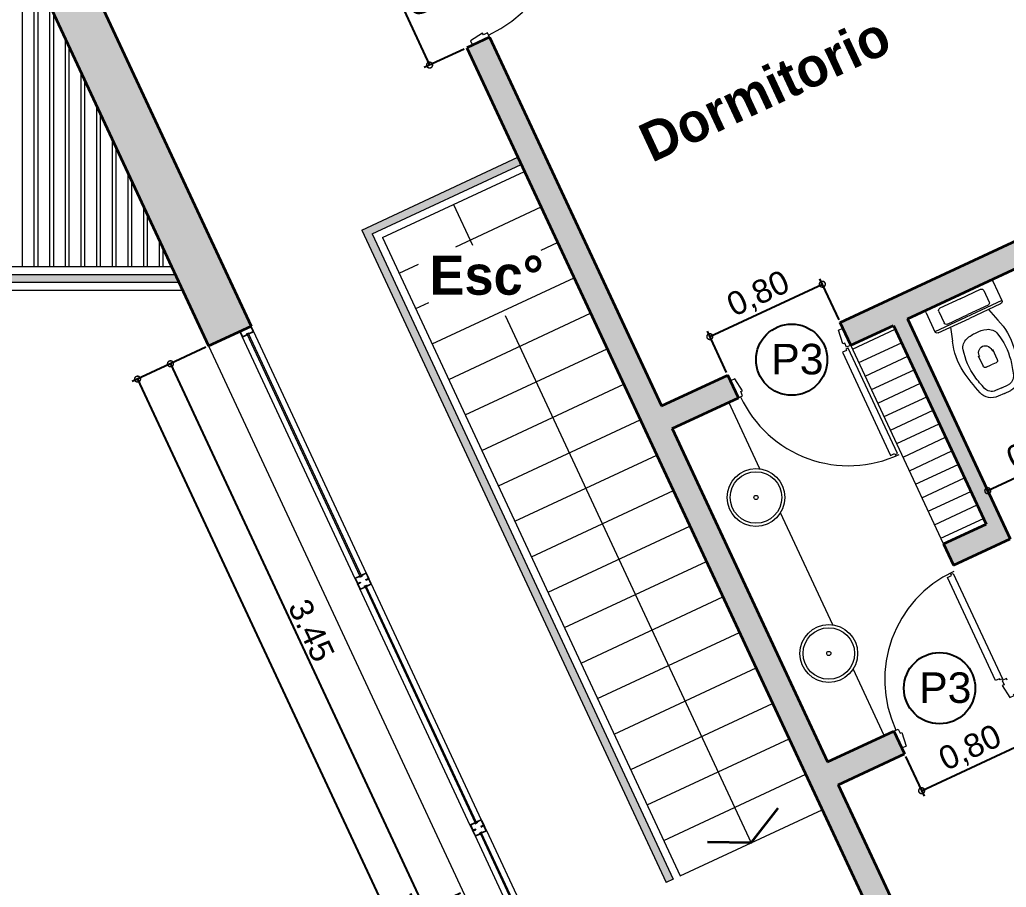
# Model space of a CAD drawing. Header units: millimetres. Extents: x 110427 to 125914, y 76277 to 76441.
# Drawn here: x 114041.75 to 114048.05, y 76334.63 to 76340.17 of the extents above; entities that cross this region are included whole.
import ezdxf

# ---------------------------------------------------------------- set-up
doc = ezdxf.new("R2010")
doc.units = ezdxf.units.MM
doc.linetypes.add('JIS_02_0.7', pattern=[1.35, 0.75, -0.6])
doc.layers.add('01_SANIT CAÑERIA SECUNDARIA', color=30, linetype='Continuous')
doc.layers.add('14_TEXTOS', color=4, linetype='Continuous')
for name, color, linetype, lineweight in [('04_CIVIL A CONSTRUIR', 250, 'Continuous', 35), ('05_CIVIL A DEMOLER', 221, 'Continuous', 18), ('06_CIVIL VISTAS GRUESA', 244, 'Continuous', 13), ('07_CIVIL VISTAS MEDIA', 143, 'Continuous', 9), ('08_CIVIL VISTAS FINO', 251, 'Continuous', 5), ('09_CIVIL PROYECCIONES', 230, 'JIS_02_0.7', 5), ('11_CARPINTERIA Y MOBILIARIO', 141, 'Continuous', 9), ('11_HATCH', 8, 'Continuous', 9), ('12_HATCH', 8, 'Continuous', 9), ('12_TEXTOS', 4, 'Continuous', 40), ('M-PARCELA-', 3, 'Continuous', 15)]:
    doc.layers.add(name, color=color, linetype=linetype, lineweight=lineweight)
doc.styles.add('JDS1', font='GOTHICB.TTF')
doc.styles.get("Standard").update_dxf_attribs({"font": 'arial.ttf'})
doc.styles.add('Swis721 BT', font='swiss.ttf')
doc.dimstyles.new('ISO-23', dxfattribs={"dimscale": 0.03, "dimtxt": 5, "dimasz": 2.5, "dimexe": 1.25, "dimexo": 0.625, "dimtad": 1, "dimtxsty": 'Swis721 BT', "dimblk": 'DOTSMALL', "dimcen": 2.5, "dimclrt": 150, "dimadec": 0, "dimazin": 0, "dimtfac": 1, "dimtmove": 0, "dimatfit": 3, "dimfxl": 0, "dimarcsym": 0})

# ---------------------------------------------------------------- blocks, each defined once
blk = doc.blocks.new('VERILDVS')
for p, q in [((0, 0), (-0.22, 0)), ((0, 0), (0.22, 0)), ((-0.236, -0.016), (-0.236, -0.148)), ((-0.1583, -0.041), (-0.1583, -0.1228)), ((0, -0.0259), (-0.1432, -0.0259)), ((0, -0.0259), (0.1432, -0.0259)), ((0.1583, -0.041), (0.1583, -0.1228)), ((0.236, -0.016), (0.236, -0.148)), ((-0.236, -0.148), (0.236, -0.148)), ((-0.22, -0.164), (0, -0.164)), ((-0.1339, -0.164), (-0.1597, -0.2505)), ((-0.1432, -0.1379), (0, -0.1379)), ((0.1432, -0.1379), (0, -0.1379)), ((0.22, -0.164), (0, -0.164)), ((0.1339, -0.164), (0.1597, -0.2505)), ((-0.0501, -0.405), (-0.0501, -0.4777)), ((0.0501, -0.405), (0.0501, -0.4777)), ((-0.035, -0.4928), (0, -0.4928)), ((0.035, -0.4928), (0, -0.4928)), ((0, -0.6529), (-0.0442, -0.6529)), ((0, -0.6929), (-0.0442, -0.6929)), ((0, -0.6529), (0.0442, -0.6529)), ((0, -0.6929), (0.0442, -0.6929))]:
    blk.add_line(p, q)
for centre, radius, start, end in [((-0.22, -0.016), 0.016, 90, 180), ((0.22, -0.016), 0.016, 0, 90), ((-0.1432, -0.041), 0.0151, 90, 180), ((0.1432, -0.041), 0.0151, 0, 90), ((-0.1432, -0.1228), 0.0151, 180, 270), ((0.1432, -0.1228), 0.0151, 270, 0), ((-0.22, -0.148), 0.016, 180, 270), ((0.22, -0.148), 0.016, 270, 0), ((0.2634, -0.3928), 0.4463, 161.40788, 187.82144), ((-0.2634, -0.3928), 0.4463, 352.17856, 18.59212), ((-0.0482, -0.3464), 0.075, 107.01312, 166.85545), ((-0.0094, -0.4733), 0.2077, 87.41957, 107.01312), ((0.0094, -0.4733), 0.2077, 72.98688, 92.58043), ((0.0482, -0.3464), 0.075, 13.14455, 72.98688), ((0.3372, -0.4364), 0.4707, 166.85545, 189.73545), ((0.0066, -0.4098), 0.051, 97.3933, 186.62287), ((-0.0066, -0.4098), 0.051, 353.37713, 82.6067), ((-0.3372, -0.4364), 0.4707, 350.26455, 13.14455), ((0.8868, -0.2958), 1.0772, 188.42081, 197.69975), ((-0.035, -0.4777), 0.0151, 180, 270), ((0.035, -0.4777), 0.0151, 270, 0), ((-0.8868, -0.2958), 1.0772, 342.30025, 351.57919), ((0.8868, -0.2958), 1.0372, 192.25819, 197.69975), ((-0.8868, -0.2958), 1.0372, 342.30025, 347.74181), ((-0.0442, -0.5929), 0.1, 197.69975, 270), ((-0.0442, -0.5929), 0.06, 197.69975, 270), ((0.0442, -0.5929), 0.06, 270, 342.30025), ((0.0442, -0.5929), 0.1, 270, 342.30025)]:
    blk.add_arc(centre, radius, start, end)
blk = doc.blocks.new('_DotSmall')
at = {"color": 0, "linetype": 'ByBlock', "const_width": 0.5}
blk.add_lwpolyline([(-0.0625, 0, 1), (0.0625, 0, 1)], format="xyb", close=True, dxfattribs=at)
blk = doc.blocks.new('*D28')
at = {"layer": 'Defpoints', "color": 0}
for p in [(114042.7576, 76337.996), (114046.0118, 76331.0174), (114045.758, 76330.8991)]:
    blk.add_point(p, dxfattribs=at)
at = {"layer": 'M-PARCELA-', "color": 0, "lineweight": -2}
for p, q in [((114042.7406, 76337.9881), (114042.4698, 76337.8618)), ((114042.5038, 76337.8776), (114045.758, 76330.8991)), ((114045.9948, 76331.0095), (114045.724, 76330.8832))]:
    blk.add_line(p, q, dxfattribs=at)
at = {"layer": 'M-PARCELA-', "color": 0, "lineweight": -2, "xscale": 0.075, "yscale": 0.075, "zscale": 0.075}
for p, rotation in [((114042.5038, 76337.8776), 114.9999999998937), ((114045.758, 76330.8991), 294.9999999998937)]:
    blk.add_blockref('_DotSmall', p, dxfattribs=dict(at, rotation=rotation))
at = {"layer": 'M-PARCELA-', "color": 150, "insert": (114044.2298, 76334.4345), "char_height": 0.15, "attachment_point": 5, "rotation": 295, "style": 'Swis721 BT'}
blk.add_mtext('7,7', dxfattribs=at)
blk = doc.blocks.new('*D87')
at = {"layer": 'Defpoints', "color": 0}
for p in [(114044.2264, 76340.8104), (114044.6068, 76339.9948), (114044.3692, 76339.884)]:
    blk.add_point(p, dxfattribs=at)
at = {"layer": 'M-PARCELA-', "color": 0, "lineweight": -2}
for p, q in [((114044.2094, 76340.8025), (114043.9548, 76340.6838)), ((114043.9888, 76340.6996), (114044.3692, 76339.884)), ((114044.5898, 76339.9868), (114044.3352, 76339.8681))]:
    blk.add_line(p, q, dxfattribs=at)
at = {"layer": 'M-PARCELA-', "color": 0, "lineweight": -2, "xscale": 0.075, "yscale": 0.075, "zscale": 0.075}
for p, rotation in [((114043.9888, 76340.6996), 114.999999874912), ((114044.3692, 76339.884), 294.9999998749121)]:
    blk.add_blockref('_DotSmall', p, dxfattribs=dict(at, rotation=rotation))
at = {"layer": 'M-PARCELA-', "color": 150, "insert": (114044.2779, 76340.3379), "char_height": 0.15, "attachment_point": 5, "rotation": 295, "style": 'Swis721 BT'}
blk.add_mtext('0,9', dxfattribs=at)
blk = doc.blocks.new('*D88')
at = {"layer": 'Defpoints', "color": 0}
for p in [(114046.878, 76338.4841), (114046.9925, 76338.2385), (114046.2738, 76337.9033)]:
    blk.add_point(p, dxfattribs=at)
at = {"layer": 'M-PARCELA-', "color": 0, "lineweight": -2}
for p, q in [((114046.9846, 76338.2555), (114046.8622, 76338.5181)), ((114046.1593, 76338.1489), (114046.878, 76338.4841)), ((114046.2659, 76337.9203), (114046.1435, 76338.1829))]:
    blk.add_line(p, q, dxfattribs=at)
at = {"layer": 'M-PARCELA-', "color": 0, "lineweight": -2, "xscale": 0.075, "yscale": 0.075, "zscale": 0.075}
for p, rotation in [((114046.878, 76338.4841), 24.99999999785003), ((114046.1593, 76338.1489), 204.99999999785)]:
    blk.add_blockref('_DotSmall', p, dxfattribs=dict(at, rotation=rotation))
at = {"layer": 'M-PARCELA-', "color": 150, "insert": (114046.4725, 76338.4155), "char_height": 0.15, "attachment_point": 5, "rotation": 25, "style": 'Swis721 BT'}
blk.add_mtext('0,80', dxfattribs=at)
blk = doc.blocks.new('*D89')
at = {"layer": 'Defpoints', "color": 0}
for p in [(114048.1209, 76335.8186), (114048.231, 76335.5825), (114047.4022, 76335.4835)]:
    blk.add_point(p, dxfattribs=at)
at = {"layer": 'M-PARCELA-', "color": 0, "lineweight": -2}
for p, q in [((114048.1289, 76335.8016), (114048.2469, 76335.5485)), ((114047.5123, 76335.2474), (114048.231, 76335.5825)), ((114047.4102, 76335.4665), (114047.5282, 76335.2134))]:
    blk.add_line(p, q, dxfattribs=at)
at = {"layer": 'M-PARCELA-', "color": 0, "lineweight": -2, "xscale": 0.075, "yscale": 0.075, "zscale": 0.075}
for p, rotation in [((114048.231, 76335.5825), 24.99999999785003), ((114047.5123, 76335.2474), 204.99999999785)]:
    blk.add_blockref('_DotSmall', p, dxfattribs=dict(at, rotation=rotation))
at = {"layer": 'M-PARCELA-', "color": 150, "insert": (114047.8256, 76335.5139), "char_height": 0.15, "attachment_point": 5, "rotation": 25, "style": 'Swis721 BT'}
blk.add_mtext('0,80', dxfattribs=at)
blk = doc.blocks.new('*D91')
at = {"layer": 'Defpoints', "color": 0}
for p in [(114048.6488, 76337.2895), (114047.9349, 76337.1642), (114048.0144, 76336.9937)]:
    blk.add_point(p, dxfattribs=at)
at = {"layer": 'M-PARCELA-', "color": 0, "lineweight": -2}
for p, q in [((114048.6408, 76337.3065), (114048.5534, 76337.494)), ((114048.5693, 76337.46), (114047.9349, 76337.1642)), ((114048.0064, 76337.0107), (114047.919, 76337.1981))]:
    blk.add_line(p, q, dxfattribs=at)
at = {"layer": 'M-PARCELA-', "color": 0, "lineweight": -2, "xscale": 0.075, "yscale": 0.075, "zscale": 0.075}
for p, rotation in [((114048.5693, 76337.46), 25.00000000064363), ((114047.9349, 76337.1642), 205.0000000006436)]:
    blk.add_blockref('_DotSmall', p, dxfattribs=dict(at, rotation=rotation))
at = {"layer": 'M-PARCELA-', "color": 150, "insert": (114048.2059, 76337.411), "char_height": 0.15, "attachment_point": 5, "rotation": 25, "style": 'Swis721 BT'}
blk.add_mtext('0,7', dxfattribs=at)
blk = doc.blocks.new('*D183')
at = {"layer": 'Defpoints', "color": 0}
for p in [(114042.9576, 76338.0893), (114044.5847, 76334.5999), (114044.3412, 76334.4864)]:
    blk.add_point(p, dxfattribs=at)
at = {"layer": 'M-PARCELA-', "color": 0, "lineweight": -2}
for p, q in [((114042.9406, 76338.0813), (114042.6801, 76337.9599)), ((114042.7141, 76337.9757), (114044.3412, 76334.4864)), ((114044.5677, 76334.592), (114044.3072, 76334.4705))]:
    blk.add_line(p, q, dxfattribs=at)
at = {"layer": 'M-PARCELA-', "color": 0, "lineweight": -2, "xscale": 0.075, "yscale": 0.075, "zscale": 0.075}
for p, rotation in [((114042.7141, 76337.9757), 115.0000000001367), ((114044.3412, 76334.4864), 295.0000000001367)]:
    blk.add_blockref('_DotSmall', p, dxfattribs=dict(at, rotation=rotation))
at = {"layer": 'M-PARCELA-', "color": 150, "insert": (114043.6145, 76336.2715), "char_height": 0.15, "attachment_point": 5, "rotation": 295, "style": 'Swis721 BT'}
blk.add_mtext('3.45', dxfattribs=at)

msp = doc.modelspace()

# ---------------------------------------------------------------- hatches: boundary and pattern name
at = {"layer": '11_HATCH'}
h = msp.add_hatch(color=140, dxfattribs=at)
h.dxf.hatch_style = 1
h.paths.add_polyline_path([(114036.0659, 76344.7966), (114058.1559, 76344.7966), (114058.1559, 76340.0966), (114049.8777, 76340.0966), (114049.8543, 76340.1466), (114058.1059, 76340.1466), (114058.1059, 76344.7466), (114036.1159, 76344.7466), (114036.1159, 76338.5466), (114042.7443, 76338.5466), (114042.7676, 76338.4966), (114036.0659, 76338.4966)])
h = msp.add_hatch(color=140, dxfattribs=at)
h.dxf.hatch_style = 1
h.paths.add_polyline_path([(114044.9542, 76339.2497), (114044.9331, 76339.295), (114043.9362, 76338.8301), (114045.8802, 76334.6611), (114045.9255, 76334.6822), (114044.0026, 76338.8059)])
at = {"layer": '12_HATCH'}
h = msp.add_hatch(color=1, dxfattribs=at)
h.dxf.hatch_style = 1
h.paths.add_polyline_path([(114042.0335, 76340.7808), (114041.7616, 76340.6541), (114042.9576, 76338.0892), (114043.2295, 76338.216)])
h = msp.add_hatch(color=1, dxfattribs=at)
h.dxf.hatch_style = 1
h.paths.add_polyline_path([(114049.8415, 76340.1738), (114049.5698, 76340.0471), (114049.8022, 76339.5486), (114046.9925, 76338.2385), (114047.0602, 76338.0935), (114047.3321, 76338.2203), (114047.9237, 76336.9514), (114047.6518, 76336.8246), (114047.7152, 76336.6887), (114048.0777, 76336.8577), (114047.4227, 76338.2625), (114048.6009, 76338.8119), (114049.1926, 76337.5431), (114048.6488, 76337.2895), (114048.6636, 76337.2578), (114049.2073, 76337.5114), (114049.2412, 76337.4389), (114048.6974, 76337.1853), (114048.7122, 76337.1536), (114049.6185, 76337.5762), (114049.5551, 76337.7121), (114049.2832, 76337.5854), (114048.6915, 76338.8542), (114049.8698, 76339.4036), (114050.5332, 76337.9807), (114050.8051, 76338.1075)])
h = msp.add_hatch(color=1, dxfattribs=at)
h.dxf.hatch_style = 1
h.paths.add_polyline_path([(114046.979, 76335.2861), (114047.4022, 76335.4835), (114047.3346, 76335.6285), (114046.9114, 76335.4311), (114045.9182, 76337.561), (114046.3415, 76337.7583), (114046.2738, 76337.9033), (114045.8506, 76337.706), (114044.7518, 76340.0624), (114044.6068, 76339.9948), (114047.8947, 76332.9438), (114048.0396, 76333.0113)])
h = msp.add_hatch(dxfattribs=at)
h.set_pattern_fill('LINE', color=256, scale=0.03, angle=385)
h.set_pattern_definition([(25, (110903.25651, 75902.347845), (-0.0402543894, 0.0863258167), [])])
h.paths.add_polyline_path([(114047.3321, 76338.2203), (114047.0602, 76338.0935), (114047.6518, 76336.8246), (114047.9237, 76336.9514)])

# ---------------------------------------------------------------- linework, layer by layer
at = {"layer": '01_SANIT CAÑERIA SECUNDARIA'}
for centre in [(114046.682, 76338.0017), (114047.6266, 76335.9025)]:
    msp.add_circle(centre, 0.2277, dxfattribs=at)
at = {"layer": '04_CIVIL A CONSTRUIR'}
for p, q in [((114042.0335, 76340.7809), (114043.2295, 76338.216)), ((114041.7616, 76340.6541), (114042.9576, 76338.0892)), ((114044.7517, 76340.0623), (114044.6068, 76339.9948)), ((114044.7518, 76340.0624), (114045.8506, 76337.706)), ((114044.6068, 76339.9948), (114047.8947, 76332.9438)), ((114046.9925, 76338.2385), (114049.8021, 76339.5486)), ((114047.4227, 76338.2625), (114048.6009, 76338.8119)), ((114047.4227, 76338.2625), (114048.0777, 76336.8577)), ((114042.9576, 76338.0892), (114043.2295, 76338.216)), ((114047.0602, 76338.0935), (114046.9925, 76338.2385)), ((114047.0602, 76338.0935), (114047.3321, 76338.2203)), ((114047.3321, 76338.2203), (114047.9237, 76336.9514)), ((114045.8506, 76337.706), (114046.2738, 76337.9033)), ((114046.3415, 76337.7583), (114046.2738, 76337.9033)), ((114045.9182, 76337.561), (114046.3415, 76337.7583)), ((114045.9182, 76337.561), (114046.9114, 76335.4311)), ((114047.6518, 76336.8246), (114047.9237, 76336.9514)), ((114047.6518, 76336.8246), (114047.7152, 76336.6887)), ((114047.7152, 76336.6887), (114048.0777, 76336.8577)), ((114046.9114, 76335.4311), (114047.3346, 76335.6285)), ((114047.3346, 76335.6285), (114047.4022, 76335.4835)), ((114046.979, 76335.2861), (114047.4022, 76335.4835)), ((114046.979, 76335.2861), (114048.0397, 76333.0114)), ((114046.424, 76334.9146), (114046.5949, 76335.1358)), ((114046.424, 76334.9146), (114046.1445, 76334.9187))]:
    msp.add_line(p, q, dxfattribs=at)
at = {"layer": '05_CIVIL A DEMOLER'}
for p, q in [((114044.0691, 76338.7817), (114044.9754, 76339.2043)), ((114044.0691, 76338.7817), (114045.9708, 76334.7033)), ((114045.3369, 76336.0628), (114046.2432, 76336.4854)), ((114045.4426, 76335.8362), (114046.3489, 76336.2588)), ((114045.5482, 76335.6096), (114046.4545, 76336.0323)), ((114045.6539, 76335.3831), (114046.5602, 76335.8057)), ((114045.7595, 76335.1565), (114046.6658, 76335.5791)), ((114045.8652, 76334.9299), (114046.7715, 76335.3525)), ((114045.9708, 76334.7033), (114046.8771, 76335.126))]:
    msp.add_line(p, q, dxfattribs=at)
at = {"layer": '06_CIVIL VISTAS GRUESA'}
for p, q in [((114045.1234, 76337.6183), (114045.6093, 76337.8449)), ((114044.703, 76337.4223), (114045.1234, 76337.6183)), ((114044.8086, 76337.1957), (114045.7149, 76337.6183)), ((114044.9143, 76336.9691), (114045.8206, 76337.3917)), ((114045.0199, 76336.7425), (114045.9263, 76337.1651)), ((114045.1256, 76336.516), (114046.0319, 76336.9386)), ((114045.2313, 76336.2894), (114046.1376, 76336.712))]:
    msp.add_line(p, q, dxfattribs=at)
at = {"layer": '07_CIVIL VISTAS MEDIA'}
for p, q in [((114036.1659, 76338.5966), (114042.721, 76338.5966)), ((114042.0589, 76338.5966), (114042.721, 76338.5966)), ((114036.0159, 76338.4466), (114042.7909, 76338.4466)), ((114043.157, 76338.1822), (114043.1755, 76338.1909)), ((114043.157, 76338.1822), (114043.1755, 76338.1909)), ((114043.1618, 76338.1812), (114043.1767, 76338.1881)), ((114043.1755, 76338.1909), (114043.1767, 76338.1881)), ((114043.2109, 76338.2074), (114043.2295, 76338.216)), ((114043.2109, 76338.2074), (114043.2295, 76338.216)), ((114043.2109, 76338.2074), (114043.2122, 76338.2047)), ((114043.2122, 76338.2047), (114043.2271, 76338.2116)), ((114043.242, 76338.1821), (114043.2284, 76338.2112)), ((114043.2447, 76338.1834), (114043.2295, 76338.216)), ((114043.1722, 76338.1496), (114043.157, 76338.1822)), ((114043.1749, 76338.1509), (114043.1614, 76338.1799)), ((114043.8938, 76336.602), (114043.1722, 76338.1496)), ((114043.1762, 76338.1504), (114043.2008, 76338.1618)), ((114043.1775, 76338.1477), (114043.2048, 76338.1604)), ((114043.1997, 76338.1667), (114043.2139, 76338.1733)), ((114043.1997, 76338.1667), (114043.2013, 76338.1632)), ((114043.2036, 76338.1652), (114043.2125, 76338.1694)), ((114043.2036, 76338.1652), (114043.2053, 76338.1617)), ((114043.2048, 76338.1648), (114043.2121, 76338.1682)), ((114043.9265, 76336.6172), (114043.2048, 76338.1648)), ((114043.9337, 76336.6206), (114043.2121, 76338.1682)), ((114043.2141, 76338.1658), (114043.2125, 76338.1694)), ((114043.2156, 76338.1698), (114043.2139, 76338.1733)), ((114043.2427, 76338.1781), (114043.2154, 76338.1654)), ((114043.2415, 76338.1808), (114043.2169, 76338.1693)), ((114043.9664, 76336.6358), (114043.2447, 76338.1834)), ((114042.9576, 76338.0893), (114046.2118, 76331.1106)), ((114043.8958, 76336.6073), (114043.9231, 76336.62)), ((114043.897, 76336.6046), (114043.9216, 76336.616)), ((114043.9246, 76336.612), (114043.923, 76336.6155)), ((114043.9261, 76336.616), (114043.9244, 76336.6195)), ((114043.9246, 76336.612), (114043.9389, 76336.6187)), ((114043.9261, 76336.616), (114043.9349, 76336.6201)), ((114043.9265, 76336.6172), (114043.9337, 76336.6206)), ((114043.9333, 76336.6236), (114043.9349, 76336.6201)), ((114043.961, 76336.6377), (114043.9337, 76336.625)), ((114043.9372, 76336.6222), (114043.9389, 76336.6187)), ((114043.9623, 76336.635), (114043.9377, 76336.6235)), ((114043.9636, 76336.6345), (114043.9772, 76336.6055)), ((114043.9664, 76336.6358), (114043.9816, 76336.6031)), ((114043.8938, 76336.602), (114043.9091, 76336.5693)), ((114043.8966, 76336.6032), (114043.9101, 76336.5742)), ((114043.9091, 76336.5693), (114043.9276, 76336.578)), ((114043.9091, 76336.5693), (114043.9276, 76336.578)), ((114043.9243, 76336.5367), (114043.9091, 76336.5693)), ((114043.9114, 76336.5737), (114043.9263, 76336.5807)), ((114043.927, 76336.538), (114043.9135, 76336.567)), ((114043.9139, 76336.5683), (114043.9288, 76336.5753)), ((114043.9276, 76336.578), (114043.9263, 76336.5807)), ((114043.9276, 76336.578), (114043.9288, 76336.5753)), ((114043.9283, 76336.5375), (114043.9529, 76336.549)), ((114043.9518, 76336.5538), (114043.966, 76336.5605)), ((114043.9518, 76336.5538), (114043.9534, 76336.5503)), ((114043.9557, 76336.5524), (114043.9646, 76336.5565)), ((114043.9557, 76336.5524), (114043.9574, 76336.5488)), ((114043.9569, 76336.5519), (114043.9642, 76336.5553)), ((114044.6617, 76335.0405), (114043.9569, 76336.5519)), ((114043.9618, 76336.5972), (114043.9767, 76336.6042)), ((114043.963, 76336.5945), (114043.9618, 76336.5972)), ((114043.963, 76336.5945), (114043.9816, 76336.6031)), ((114043.963, 76336.5945), (114043.9816, 76336.6031)), ((114043.963, 76336.5945), (114043.9643, 76336.5918)), ((114044.6689, 76335.0439), (114043.9642, 76336.5553)), ((114043.9643, 76336.5918), (114043.9792, 76336.5988)), ((114043.9662, 76336.553), (114043.9646, 76336.5565)), ((114043.9677, 76336.5569), (114043.966, 76336.5605)), ((114043.9948, 76336.5652), (114043.9675, 76336.5525)), ((114043.9936, 76336.5679), (114043.969, 76336.5565)), ((114043.9941, 76336.5693), (114043.9805, 76336.5983)), ((114043.9968, 76336.5705), (114043.9816, 76336.6031)), ((114044.7016, 76335.0591), (114043.9968, 76336.5705)), ((114044.629, 76335.0253), (114043.9243, 76336.5367)), ((114043.9296, 76336.5348), (114043.9569, 76336.5475)), ((114044.631, 76335.0306), (114044.6583, 76335.0434)), ((114044.631, 76335.0306), (114044.6583, 76335.0434)), ((114044.6322, 76335.0279), (114044.6568, 76335.0394)), ((114044.6322, 76335.0279), (114044.6568, 76335.0394)), ((114044.6598, 76335.0354), (114044.6582, 76335.0389)), ((114044.6598, 76335.0354), (114044.6582, 76335.0389)), ((114044.6613, 76335.0394), (114044.6596, 76335.0429)), ((114044.6613, 76335.0394), (114044.6596, 76335.0429)), ((114044.6598, 76335.0354), (114044.6741, 76335.042)), ((114044.6598, 76335.0354), (114044.6741, 76335.042)), ((114044.6613, 76335.0394), (114044.6701, 76335.0435)), ((114044.6613, 76335.0394), (114044.6701, 76335.0435)), ((114044.6617, 76335.0405), (114044.6689, 76335.0439)), ((114044.6617, 76335.0405), (114044.6689, 76335.0439)), ((114044.6685, 76335.047), (114044.6701, 76335.0435)), ((114044.6685, 76335.047), (114044.6701, 76335.0435)), ((114044.6962, 76335.0611), (114044.6689, 76335.0483)), ((114044.6962, 76335.0611), (114044.6689, 76335.0483)), ((114044.6724, 76335.0456), (114044.6741, 76335.042)), ((114044.6724, 76335.0456), (114044.6741, 76335.042)), ((114044.6975, 76335.0584), (114044.6729, 76335.0469)), ((114044.6975, 76335.0584), (114044.6729, 76335.0469)), ((114044.6988, 76335.0579), (114044.7124, 76335.0289)), ((114044.6988, 76335.0579), (114044.7124, 76335.0289)), ((114044.7016, 76335.0591), (114044.7168, 76335.0265)), ((114044.7016, 76335.0591), (114044.7168, 76335.0265)), ((114044.629, 76335.0253), (114044.6443, 76334.9927)), ((114044.629, 76335.0253), (114044.6443, 76334.9927)), ((114044.6317, 76335.0266), (114044.6453, 76334.9976)), ((114044.6317, 76335.0266), (114044.6453, 76334.9976)), ((114044.6443, 76334.9927), (114044.6628, 76335.0013)), ((114044.6443, 76334.9927), (114044.6628, 76335.0013)), ((114044.6443, 76334.9927), (114044.6628, 76335.0013)), ((114044.6443, 76334.9927), (114044.6628, 76335.0013)), ((114044.6595, 76334.9601), (114044.6443, 76334.9927)), ((114044.6595, 76334.9601), (114044.6443, 76334.9927)), ((114044.6466, 76334.9971), (114044.6615, 76335.004)), ((114044.6466, 76334.9971), (114044.6615, 76335.004)), ((114044.6622, 76334.9613), (114044.6486, 76334.9904)), ((114044.6622, 76334.9613), (114044.6486, 76334.9904)), ((114044.6491, 76334.9917), (114044.664, 76334.9986)), ((114044.6491, 76334.9917), (114044.664, 76334.9986)), ((114044.6628, 76335.0013), (114044.6615, 76335.004)), ((114044.6628, 76335.0013), (114044.6615, 76335.004)), ((114044.6628, 76335.0013), (114044.664, 76334.9986)), ((114044.6628, 76335.0013), (114044.664, 76334.9986)), ((114044.6635, 76334.9609), (114044.6881, 76334.9723)), ((114044.6635, 76334.9609), (114044.6881, 76334.9723)), ((114044.687, 76334.9772), (114044.7012, 76334.9838)), ((114044.687, 76334.9772), (114044.7012, 76334.9838)), ((114044.687, 76334.9772), (114044.6886, 76334.9737)), ((114044.687, 76334.9772), (114044.6886, 76334.9737)), ((114044.6909, 76334.9757), (114044.6998, 76334.9798)), ((114044.6909, 76334.9757), (114044.6998, 76334.9798)), ((114044.6909, 76334.9757), (114044.6926, 76334.9722)), ((114044.6909, 76334.9757), (114044.6926, 76334.9722)), ((114044.6921, 76334.9753), (114044.6993, 76334.9787)), ((114044.6921, 76334.9753), (114044.6993, 76334.9787)), ((114044.6921, 76334.9753), (114045.3969, 76333.4639)), ((114044.697, 76335.0206), (114044.7119, 76335.0275)), ((114044.697, 76335.0206), (114044.7119, 76335.0275)), ((114044.6982, 76335.0179), (114044.697, 76335.0206)), ((114044.6982, 76335.0179), (114044.697, 76335.0206)), ((114044.6982, 76335.0179), (114044.7168, 76335.0265)), ((114044.6982, 76335.0179), (114044.7168, 76335.0265)), ((114044.6982, 76335.0179), (114044.7168, 76335.0265)), ((114044.6982, 76335.0179), (114044.7168, 76335.0265)), ((114044.6982, 76335.0179), (114044.6995, 76335.0152)), ((114044.6982, 76335.0179), (114044.6995, 76335.0152)), ((114044.6993, 76334.9787), (114045.4041, 76333.4673)), ((114044.6995, 76335.0152), (114044.7144, 76335.0221)), ((114044.6995, 76335.0152), (114044.7144, 76335.0221)), ((114044.7014, 76334.9763), (114044.6998, 76334.9798)), ((114044.7014, 76334.9763), (114044.6998, 76334.9798)), ((114044.7029, 76334.9803), (114044.7012, 76334.9838)), ((114044.7029, 76334.9803), (114044.7012, 76334.9838)), ((114044.73, 76334.9886), (114044.7027, 76334.9759)), ((114044.73, 76334.9886), (114044.7027, 76334.9759)), ((114044.7288, 76334.9913), (114044.7042, 76334.9798)), ((114044.7288, 76334.9913), (114044.7042, 76334.9798)), ((114044.7293, 76334.9926), (114044.7157, 76335.0216)), ((114044.7293, 76334.9926), (114044.7157, 76335.0216)), ((114044.732, 76334.9939), (114044.7168, 76335.0265)), ((114044.732, 76334.9939), (114044.7168, 76335.0265)), ((114044.732, 76334.9939), (114045.4367, 76333.4825)), ((114044.6595, 76334.9601), (114045.3642, 76333.4487)), ((114044.6648, 76334.9582), (114044.6921, 76334.9709)), ((114044.6648, 76334.9582), (114044.6921, 76334.9709))]:
    msp.add_line(p, q, dxfattribs=at)
for centre, radius, start, end in [((114043.2275, 76338.2107), 0.001, 25, 115), ((114043.1623, 76338.1803), 0.001, 114.8419, 205), ((114043.1758, 76338.1513), 0.004, 205, 295), ((114043.1758, 76338.1513), 0.001, 205, 295), ((114043.2004, 76338.1628), 0.001, 295, 25), ((114043.215, 76338.1663), 0.001, 205, 295), ((114043.2165, 76338.1702), 0.001, 205, 295), ((114043.2411, 76338.1817), 0.001, 295, 25), ((114043.241, 76338.1817), 0.004, 295, 25), ((114043.9221, 76336.6151), 0.001, 25, 115), ((114043.9342, 76336.6241), 0.001, 115, 205), ((114043.9381, 76336.6226), 0.001, 115, 205), ((114043.9627, 76336.6341), 0.004, 25, 115), ((114043.9627, 76336.6341), 0.001, 25, 115), ((114043.8975, 76336.6036), 0.004, 115, 205), ((114043.8975, 76336.6037), 0.001, 115, 205), ((114043.911, 76336.5746), 0.001, 205, 295.1581), ((114043.9144, 76336.5674), 0.001, 114.8419, 205), ((114043.9525, 76336.5499), 0.001, 295, 25), ((114043.9671, 76336.5534), 0.001, 205, 295), ((114043.9686, 76336.5574), 0.001, 205, 295), ((114043.9763, 76336.6051), 0.001, 295, 25), ((114043.9796, 76336.5979), 0.001, 25, 115), ((114043.9932, 76336.5688, 0), 0.001, 295, 25), ((114043.9931, 76336.5688), 0.004, 295, 25), ((114043.9279, 76336.5384), 0.004, 205, 295), ((114043.9279, 76336.5384), 0.001, 205, 295), ((114044.6573, 76335.0385), 0.001, 25, 115), ((114044.6573, 76335.0385), 0.001, 25, 115), ((114044.6694, 76335.0474), 0.001, 115, 205), ((114044.6694, 76335.0474), 0.001, 115, 205), ((114044.6733, 76335.046), 0.001, 115, 205), ((114044.6733, 76335.046), 0.001, 115, 205), ((114044.6979, 76335.0574), 0.004, 25, 115), ((114044.6979, 76335.0574), 0.004, 25, 115), ((114044.6979, 76335.0575), 0.001, 25, 115), ((114044.6979, 76335.0575, 0), 0.001, 25, 115), ((114044.6327, 76335.027), 0.004, 115, 205), ((114044.6327, 76335.027), 0.004, 115, 205), ((114044.6327, 76335.027), 0.001, 115, 205), ((114044.6327, 76335.027), 0.001, 115, 205), ((114044.6462, 76334.998), 0.001, 205, 295.1581), ((114044.6462, 76334.998), 0.001, 205, 295.1581), ((114044.6496, 76334.9908), 0.001, 114.8419, 205), ((114044.6496, 76334.9908), 0.001, 114.8419, 205), ((114044.6877, 76334.9732), 0.001, 295, 25), ((114044.6877, 76334.9732), 0.001, 295, 25), ((114044.7023, 76334.9768), 0.001, 205, 295), ((114044.7023, 76334.9768), 0.001, 205, 295), ((114044.7038, 76334.9807), 0.001, 205, 295), ((114044.7038, 76334.9807), 0.001, 205, 295), ((114044.7115, 76335.0284), 0.001, 295, 25), ((114044.7115, 76335.0284), 0.001, 295, 25), ((114044.7148, 76335.0212), 0.001, 25, 115), ((114044.7148, 76335.0212), 0.001, 25, 115), ((114044.7284, 76334.9922, 0), 0.001, 295, 25), ((114044.7284, 76334.9922), 0.001, 295, 25), ((114044.7283, 76334.9922), 0.004, 295, 25), ((114044.7283, 76334.9922), 0.004, 295, 25), ((114044.6631, 76334.9618), 0.004, 205, 295), ((114044.6631, 76334.9618), 0.004, 205, 295), ((114044.6631, 76334.9618), 0.001, 205, 295), ((114044.6631, 76334.9618), 0.001, 205, 295)]:
    msp.add_arc(centre, radius, start, end, dxfattribs=at)
at = {"layer": '07_CIVIL VISTAS MEDIA', "extrusion": (4.97762e-08, -4.26719e-08, 1)}
for centre in [(114043.2044, 76338.1613, 0.0024), (114043.9565, 76336.5484, 0.0024), (114044.6917, 76334.9718, 0.0024), (114044.6917, 76334.9718, 0.0024)]:
    msp.add_arc(centre, 0.001, 295, 25, dxfattribs=at)
at = {"layer": '07_CIVIL VISTAS MEDIA', "extrusion": (-6.93067e-10, 6.55597e-08, 1)}
for centre in [(114043.9235, 76336.6191, 0.0049), (114044.6587, 76335.0425, 0.0049), (114044.6587, 76335.0425, 0.0049)]:
    msp.add_arc(centre, 0.001, 25, 115, dxfattribs=at)
at = {"layer": '08_CIVIL VISTAS FINO'}
for p, q in [((114041.7659, 76344.6966), (114041.7659, 76338.5966)), ((114041.8409, 76340.484), (114041.8409, 76338.5966)), ((114041.8659, 76340.4304), (114041.8659, 76338.5966)), ((114041.9409, 76340.2696), (114041.9409, 76338.5966)), ((114041.9659, 76340.216), (114041.9659, 76338.5966)), ((114042.0409, 76340.0551), (114042.0409, 76338.5966)), ((114042.0659, 76340.0015), (114042.0659, 76338.5966)), ((114042.1409, 76339.8407), (114042.1409, 76338.5966)), ((114042.1659, 76339.7871), (114042.1659, 76338.5966)), ((114042.2409, 76339.6262), (114042.2409, 76338.5966)), ((114042.2659, 76339.5726), (114042.2659, 76338.5966)), ((114042.3409, 76339.4118), (114042.3409, 76338.5966)), ((114042.3659, 76339.3582), (114042.3659, 76338.5966)), ((114043.9362, 76338.8301), (114044.9331, 76339.295)), ((114042.4409, 76339.1973), (114042.4409, 76338.5966)), ((114044.0026, 76338.8059), (114044.9542, 76339.2497)), ((114042.4659, 76339.1437), (114042.4659, 76338.5966)), ((114042.5409, 76338.9829), (114042.5409, 76338.5966)), ((114044.5215, 76338.993), (114044.6428, 76338.7328)), ((114044.5359, 76338.7236), (114045.081, 76338.9778)), ((114042.5659, 76338.9292), (114042.5659, 76338.5966)), ((114043.9362, 76338.8301), (114045.8802, 76334.6611)), ((114042.6409, 76338.7684), (114042.6409, 76338.5966)), ((114044.0026, 76338.8059), (114045.9255, 76334.6822)), ((114042.6659, 76338.7148), (114042.6659, 76338.5966)), ((114045.0819, 76338.7023), (114045.1867, 76338.7512)), ((114044.1747, 76338.5551), (114044.2984, 76338.6128)), ((114036.1159, 76338.5466), (114042.7443, 76338.5466)), ((114044.386, 76338.102), (114045.2923, 76338.5246)), ((114036.0659, 76338.4966), (114042.7676, 76338.4966)), ((114044.2804, 76338.3286), (114044.3639, 76338.3675)), ((114044.4917, 76337.8754), (114045.398, 76338.298)), ((114044.8526, 76338.2832), (114046.424, 76334.9146)), ((114044.5973, 76337.6488), (114045.5036, 76338.0715)), ((114045.9255, 76334.6822), (114045.8802, 76334.6611))]:
    msp.add_line(p, q, dxfattribs=at)
at = {"layer": '09_CIVIL PROYECCIONES', "ltscale": 2}
for centre, radius, start, end in [((114044.3806, 76340.8581), 0.863, 295, 25), ((114047.0466, 76338.0871), 0.763, 205, 295), ((114048.0397, 76335.9573), 0.763, 115, 205)]:
    msp.add_arc(centre, radius, start, end, dxfattribs=at)
at = {"layer": '11_CARPINTERIA Y MOBILIARIO'}
for p, q in [((114047.6518, 76336.8246), (114047.0602, 76338.0935)), ((114046.4794, 76337.3041), (114046.2807, 76337.73)), ((114046.9442, 76336.3072), (114046.6104, 76337.0231)), ((114047.2739, 76335.6002), (114047.0753, 76336.0261))]:
    msp.add_line(p, q, dxfattribs=at)
for points in [[(114044.7426, 76340.0581), (114044.7517, 76340.0623), (114044.739, 76340.0895), (114044.7127, 76340.0773), (114044.7076, 76340.0883), (114044.6302, 76340.039), (114044.6429, 76340.0116), (114044.652, 76340.0159)], [(114047.0559, 76338.1025), (114047.0602, 76338.0935), (114047.033, 76338.0808), (114047.0207, 76338.1071), (114047.0097, 76338.1019), (114046.9821, 76338.1894), (114047.0095, 76338.2022), (114047.0137, 76338.1932)], [(114046.3372, 76337.7674), (114046.3415, 76337.7583), (114046.3687, 76337.771), (114046.3564, 76337.7973), (114046.3674, 76337.8024), (114046.3182, 76337.8799), (114046.2908, 76337.8671), (114046.295, 76337.858)], [(114048.0575, 76335.9546), (114048.0533, 76335.9636), (114048.0261, 76335.951), (114048.0384, 76335.9247), (114048.0273, 76335.9195), (114048.0766, 76335.8421), (114048.104, 76335.8549), (114048.0998, 76335.864)], [(114047.3388, 76335.6194), (114047.3346, 76335.6285), (114047.3618, 76335.6412), (114047.3741, 76335.6149), (114047.3851, 76335.6201), (114047.4127, 76335.5325), (114047.3853, 76335.5198), (114047.3811, 76335.5288)]]:
    msp.add_lwpolyline(points, dxfattribs=at)
for points in [[(114047.3435, 76337.3936), (114047.357, 76337.4014), (114047.0432, 76338.0742), (114047.0286, 76338.0689), (114047.0322, 76338.0611), (114047.0064, 76338.0491), (114047.3141, 76337.3893), (114047.3399, 76337.4013)], [(114047.6993, 76336.6306), (114047.7139, 76336.6359), (114048.0277, 76335.9631), (114048.0142, 76335.9553), (114048.0106, 76335.963), (114047.9847, 76335.951), (114047.6771, 76336.6108), (114047.7029, 76336.6228)]]:
    msp.add_lwpolyline(points, close=True, dxfattribs=at)
for centre, radius in [((114046.4542, 76337.1213), 0.1845), ((114046.4542, 76337.1213), 0.1645), ((114046.4542, 76337.1213), 0.0135), ((114046.9191, 76336.1244), 0.1845), ((114046.9191, 76336.1244), 0.1645), ((114046.9191, 76336.1244), 0.0135)]:
    msp.add_circle(centre, radius, dxfattribs=at)

# ---------------------------------------------------------------- block references
at = {"layer": '11_CARPINTERIA Y MOBILIARIO', "xscale": -1, "rotation": 24.99999999978456}
msp.add_blockref('VERILDVS', (114047.7483, 76338.4144), dxfattribs=at)

# ---------------------------------------------------------------- texts
at = {"layer": '01_SANIT CAÑERIA SECUNDARIA', "char_height": 0.19514, "attachment_point": 1}
for insert in [(114046.5521, 76338.1029), (114047.4968, 76336.0037)]:
    msp.add_mtext_dynamic_manual_height_columns('P3', width=0.6486, gutter_width=12.5, heights=[0], dxfattribs=dict(at, insert=insert))
at = {"layer": '12_TEXTOS', "insert": (114046.5647, 76339.6161), "char_height": 0.25, "width": 2.741072, "attachment_point": 8, "rotation": 25.00025, "style": 'JDS1'}
msp.add_mtext('Dormitorio', dxfattribs=at)
at = {"layer": '14_TEXTOS', "insert": (114044.7335, 76338.5399), "char_height": 0.25, "width": 1.378078, "attachment_point": 5, "style": 'JDS1'}
msp.add_mtext('Esc%%D', dxfattribs=at)

# ---------------------------------------------------------------- dimensions: what is measured, and where the dimension line sits
at = {"layer": 'M-PARCELA-'}
for p1, p2, distance, picture, middle in [((114044.2264, 76340.8104), (114044.6068, 76339.9948), -0.2622, '*D87', (114044.2779, 76340.3379)), ((114042.7576, 76337.996), (114046.0118, 76331.0174), -0.28, '*D28', (114044.2298, 76334.4345)), ((114048.6488, 76337.2895), (114048.0144, 76336.9937), -0.1881, '*D91', (114048.2059, 76337.411))]:
    dim = msp.add_aligned_dim(p1=p1, p2=p2, distance=distance, dimstyle='ISO-23', dxfattribs=at)
    dim.commit()
    dim.dimension.update_dxf_attribs({"geometry": picture, "text_midpoint": middle})
for p1, p2, distance, text, picture, middle in [((114046.2738, 76337.9033), (114046.9925, 76338.2385), 0.271, '0,80', '*D88', (114046.4725, 76338.4155)), ((114042.9576, 76338.0893), (114044.5847, 76334.5999), -0.2687, '3.45', '*D183', (114043.6145, 76336.2715)), ((114047.4022, 76335.4835), (114048.1209, 76335.8186), -0.2605, '0,80', '*D89', (114047.8256, 76335.5139))]:
    dim = msp.add_aligned_dim(p1=p1, p2=p2, distance=distance, text=text, dimstyle='ISO-23', dxfattribs=at)
    dim.commit()
    dim.dimension.update_dxf_attribs({"geometry": picture, "text_midpoint": middle})

doc.saveas('drawing.dxf')
